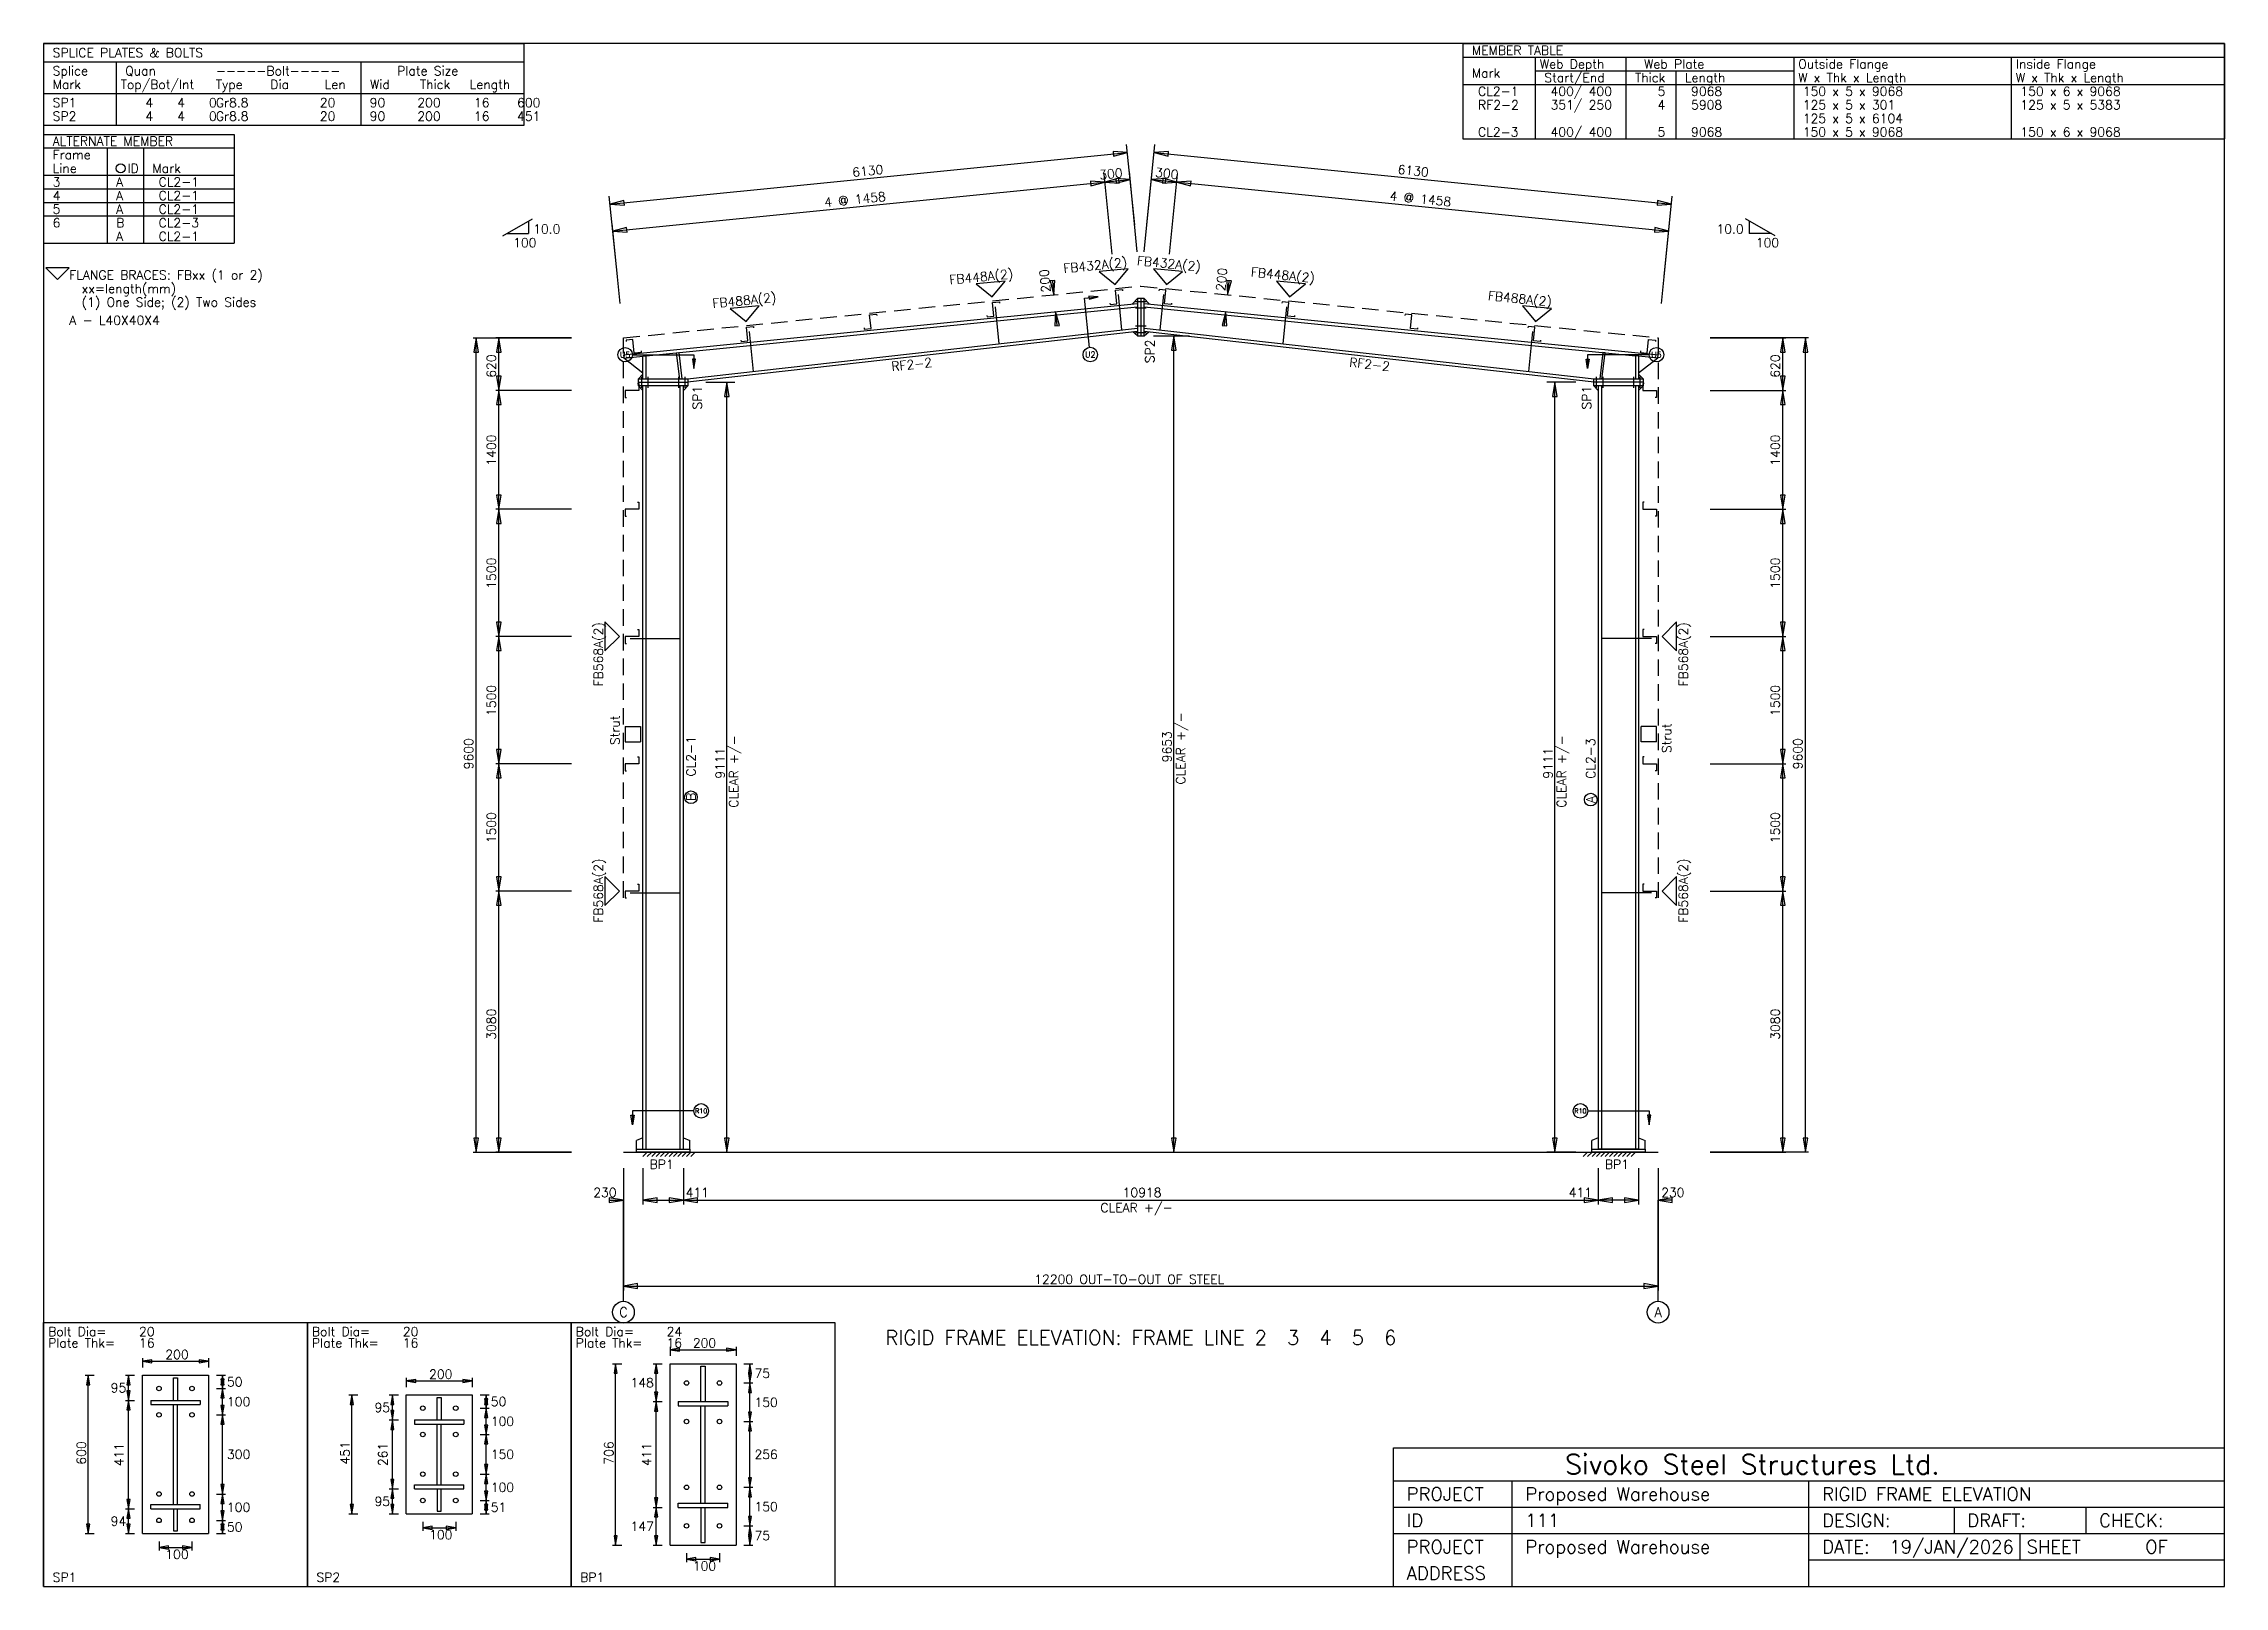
# Model space of a CAD drawing. Extents: x 0 to 25715, y 0 to 18184.
import ezdxf
from ezdxf.enums import TextEntityAlignment as Align

# ---------------------------------------------------------------- set-up
doc = ezdxf.new("R2010")
doc.units = 0
doc.linetypes.add('CONTIN', pattern=[0])
doc.linetypes.add('DASHED', pattern=[291.58, 194.39, -97.19])
doc.layers.get('0').update_dxf_attribs({"linetype": 'CONTIN'})
for name, color, linetype in [('1', 7, 'CONTIN'), ('10', 10, 'CONTIN'), ('11', 7, 'CONTIN'), ('12', 6, 'CONTIN'), ('13', 1, 'CONTIN'), ('14', 7, 'CONTIN'), ('15', 7, 'CONTIN'), ('2', 6, 'CONTIN'), ('22', 7, 'CONTIN'), ('26', 7, 'CONTIN'), ('3', 7, 'CONTIN'), ('5', 5, 'DASHED'), ('7', 7, 'CONTIN')]:
    doc.layers.add(name, color=color, linetype=linetype)
doc.styles.add('SIMPLEX', font='SIMPLEX')

# ---------------------------------------------------------------- blocks, each defined once
blk = doc.blocks.new('ARROWF')
for p, q in [((0, 0), (-167, 28)), ((-167, 28), (-167, -28)), ((-167, -28), (0, 0))]:
    blk.add_line(p, q)
blk = doc.blocks.new('EPBLK1')
for p, q in [((0, 0), (0, 1555.11536)), ((0, 1555.11536), (1555.11536, 1555.11536)), ((1555.11536, 1555.11536), (1555.11536, 0)), ((583.168274, 311.023071), (583.168274, 1244.09229)), ((583.168274, 1244.09229), (971.947083, 1244.09229)), ((765.408325, 1096.35632), (765.408325, 1228.29224)), ((765.408325, 1228.29224), (789.707031, 1228.29224)), ((789.707031, 1228.29224), (789.707031, 1096.35632)), ((971.947083, 1244.09229), (971.947083, 311.023071)), ((631.765625, 1096.35632), (923.349731, 1096.35632)), ((631.765625, 1096.35632), (631.765625, 1072.05762)), ((631.765625, 1072.05762), (923.349731, 1072.05762)), ((765.408325, 481.502594), (765.408325, 1072.05762)), ((789.707031, 481.502594), (789.707031, 1072.05762)), ((923.349731, 1096.35632), (923.349731, 1072.05762)), ((631.765625, 481.502594), (923.349731, 481.502594)), ((631.765625, 457.203918), (631.765625, 481.502594)), ((631.765625, 457.203918), (923.349731, 457.203918)), ((765.408325, 457.203918), (765.408325, 326.823059)), ((789.707031, 326.823059), (789.707031, 457.203918)), ((923.349731, 457.203918), (923.349731, 481.502594)), ((583.168274, 311.023071), (971.947083, 311.023071)), ((765.408325, 326.823059), (789.707031, 326.823059)), ((0, 0), (1555.11536, 0))]:
    blk.add_line(p, q)
for centre in [(680.363037, 1166.33655), (874.75238, 1166.33655), (680.363037, 1010.82489), (874.75238, 1010.82489), (680.363037, 544.290344), (874.75238, 544.290344), (680.363037, 388.778839), (874.75238, 388.778839)]:
    blk.add_circle(centre, 13.364273)
at = {"layer": '2'}
for p, q in [((583.168274, 1344.20276), (583.168274, 1290.74573)), ((583.168274, 1326.38379), (971.947083, 1326.38379)), ((971.947083, 1344.20276), (971.947083, 1290.74573)), ((244.606674, 1244.09229), (298.063782, 1244.09229)), ((262.42572, 311.023071), (262.42572, 1244.09229)), ((483.05777, 1244.09229), (536.514832, 1244.09229)), ((500.87677, 1096.35632), (500.87677, 1244.09229)), ((1018.60059, 1244.09229), (1072.05762, 1244.09229)), ((1018.60059, 1166.33655), (1072.05762, 1166.33655)), ((1018.60059, 1166.33655), (1072.05762, 1166.33655)), ((1054.23853, 1166.33655), (1054.23853, 1244.09229)), ((1054.23853, 1010.82489), (1054.23853, 1166.33655)), ((483.05777, 1096.35632), (536.514832, 1096.35632)), ((483.05777, 1096.35632), (536.514832, 1096.35632)), ((500.87677, 457.203857), (500.87677, 1096.35632)), ((1018.60059, 1010.82489), (1072.05762, 1010.82489)), ((1018.60059, 1010.82489), (1072.05762, 1010.82489)), ((1054.23853, 544.290344), (1054.23853, 1010.82489)), ((1018.60059, 544.290344), (1072.05762, 544.290344)), ((1018.60059, 544.290344), (1072.05762, 544.290344)), ((1054.23853, 388.778839), (1054.23853, 544.290344)), ((483.05777, 457.203857), (536.514832, 457.203857)), ((483.05777, 457.203857), (536.514832, 457.203857)), ((500.87677, 311.023071), (500.87677, 457.203857)), ((1018.60059, 388.778839), (1072.05762, 388.778839)), ((1018.60059, 388.778839), (1072.05762, 388.778839)), ((1054.23853, 311.023071), (1054.23853, 388.778839)), ((244.606674, 311.023071), (298.063782, 311.023071)), ((483.05777, 311.023071), (536.514832, 311.023071)), ((680.363037, 264.369629), (680.363037, 210.912506)), ((874.752319, 264.369629), (874.752319, 210.912506)), ((1018.60059, 311.023071), (1072.05762, 311.023071)), ((680.363037, 228.731552), (874.752319, 228.731552))]:
    blk.add_line(p, q, dxfattribs=at)
at = {"layer": '2', "xscale": 0.333, "yscale": 0.333, "zscale": 0.333}
for p, rotation in [((583.168274, 1326.38379), 180), ((262.42572, 1244.09229), 90), ((500.87677, 1244.09229), 89.9999847), ((1054.23853, 1244.09229), 89.9999847), ((1054.23853, 1166.33655), 89.9999847), ((1054.23853, 1166.33655), 270), ((500.87677, 1096.35632), 89.9999847), ((500.87677, 1096.35632), 270), ((1054.23853, 1010.82489), 270), ((1054.23853, 1010.82489), 89.9999847), ((1054.23853, 544.290344), 89.9999847), ((1054.23853, 544.290344), 270), ((500.87677, 457.203857), 89.9999847), ((500.87677, 457.203857), 270), ((1054.23853, 388.778839), 89.9999847), ((1054.23853, 388.778839), 270), ((262.42572, 311.023071), 270), ((500.87677, 311.023071), 270), ((1054.23853, 311.023071), 270), ((680.363037, 228.731552), 180)]:
    blk.add_blockref('ARROWF', p, dxfattribs=dict(at, rotation=rotation))
for p in [(971.947083, 1326.38379), (874.752319, 228.731552)]:
    blk.add_blockref('ARROWF', p, dxfattribs=at)
at = {"layer": '11', "style": 'SIMPLEX'}
for s, p in [('Bolt Dia=', (26.728546, 1474.92981)), ('Plate Thk=', (26.728546, 1408.10828)), ('20', (562.569458, 1474.92981)), ('16', (562.569458, 1408.10828)), ('200', (717.418396, 1339.74805)), ('50', (1080.96704, 1178.48584)), ('100', (1080.96704, 1061.85217)), ('300', (1080.96704, 750.829102)), ('100', (1080.96704, 439.80603)), ('50', (1080.96704, 323.172394)), ('100', (717.418396, 161.910187)), ('SP1', (53.457092, 26.728546))]:
    blk.add_text(s, height=53.4570923, dxfattribs=at).set_placement(p)
for s, p in [('95', (487.512543, 1170.22424)), ('94', (487.512543, 384.113464))]:
    blk.add_text(s, height=53.4570923, dxfattribs=at).set_placement(p, align=Align.MIDDLE_RIGHT)
blk.add_text('600', height=53.4570923, rotation=90, dxfattribs=at).set_placement((249.061447, 717.418396))
blk.add_text('411', height=53.4570923, rotation=90, dxfattribs=at).set_placement((487.512543, 776.78009), align=Align.BOTTOM_CENTER)
blk = doc.blocks.new('EPBLK2')
for p, q in [((0, 0), (0, 1555.11536)), ((0, 1555.11536), (1555.11536, 1555.11536)), ((1555.11536, 1555.11536), (1555.11536, 0)), ((583.168274, 426.933624), (583.168274, 1128.18164)), ((583.168274, 1128.18164), (971.947083, 1128.18164)), ((765.408325, 980.492371), (765.408325, 1112.38171)), ((765.408325, 1112.38171), (789.707031, 1112.38171)), ((789.707031, 1112.38171), (789.707031, 980.492371)), ((971.947083, 1128.18164), (971.947083, 426.933624)), ((631.765625, 980.492371), (923.349731, 980.492371)), ((631.765625, 980.492371), (631.765625, 956.193665)), ((631.765625, 956.193665), (923.349731, 956.193665)), ((765.408325, 598.92157), (765.408325, 956.193665)), ((789.707031, 598.92157), (789.707031, 956.193665)), ((923.349731, 980.492371), (923.349731, 956.193665)), ((631.765625, 598.92157), (923.349731, 598.92157)), ((631.765625, 574.622925), (631.765625, 598.92157)), ((631.765625, 574.622925), (923.349731, 574.622925)), ((765.408325, 574.622803), (765.408325, 442.733582)), ((789.707031, 442.733582), (789.707031, 574.622803)), ((923.349731, 574.622925), (923.349731, 598.92157)), ((583.168274, 426.933624), (971.947083, 426.933624)), ((765.408325, 442.733582), (789.707031, 442.733582)), ((0, 0), (1555.11536, 0))]:
    blk.add_line(p, q)
for centre in [(680.363037, 1050.42603), (874.75238, 1050.42603), (680.363037, 894.914429), (874.75238, 894.914429), (680.363037, 661.647156), (874.75238, 661.647156), (680.363037, 506.13562), (874.75238, 506.13562)]:
    blk.add_circle(centre, 13.364273)
at = {"layer": '2'}
for p, q in [((583.168274, 1228.29224), (583.168274, 1174.83521)), ((583.168274, 1210.47314), (971.947083, 1210.47314)), ((971.947083, 1228.29224), (971.947083, 1174.83521)), ((244.606674, 1128.18164), (298.063782, 1128.18164)), ((262.42572, 426.933624), (262.42572, 1128.18164)), ((483.05777, 1128.18164), (536.514832, 1128.18164)), ((500.87677, 980.492493), (500.87677, 1128.18164)), ((1018.60059, 1128.18164), (1072.05762, 1128.18164)), ((1018.60059, 1050.42603), (1072.05762, 1050.42603)), ((1018.60059, 1050.42603), (1072.05762, 1050.42603)), ((1054.23853, 1050.42603), (1054.23853, 1128.18164)), ((1054.23853, 894.914429), (1054.23853, 1050.42603)), ((483.05777, 980.492493), (536.514832, 980.492493)), ((483.05777, 980.492493), (536.514832, 980.492493)), ((500.87677, 574.622864), (500.87677, 980.492493)), ((1018.60059, 894.914429), (1072.05762, 894.914429)), ((1018.60059, 894.914429), (1072.05762, 894.914429)), ((1054.23853, 661.647156), (1054.23853, 894.914429)), ((1018.60059, 661.647156), (1072.05762, 661.647156)), ((1018.60059, 661.647156), (1072.05762, 661.647156)), ((1054.23853, 506.13562), (1054.23853, 661.647156)), ((483.05777, 574.622864), (536.514832, 574.622864)), ((483.05777, 574.622864), (536.514832, 574.622864)), ((500.87677, 426.933624), (500.87677, 574.622864)), ((244.606674, 426.933624), (298.063782, 426.933624)), ((483.05777, 426.933624), (536.514832, 426.933624)), ((1018.60059, 506.13562), (1072.05762, 506.13562)), ((1018.60059, 506.13562), (1072.05762, 506.13562)), ((1018.60059, 426.933624), (1072.05762, 426.933624)), ((1054.23853, 426.933624), (1054.23853, 506.13562)), ((680.363037, 380.280182), (680.363037, 326.823059)), ((680.363037, 344.64212), (874.752319, 344.64212)), ((874.752319, 380.280182), (874.752319, 326.823059))]:
    blk.add_line(p, q, dxfattribs=at)
at = {"layer": '2', "xscale": 0.333, "yscale": 0.333, "zscale": 0.333}
for p, rotation in [((583.168274, 1210.47314), 180), ((262.42572, 1128.18164), 90), ((500.87677, 1128.18164), 89.9999847), ((500.87677, 980.492493), 270), ((1054.23853, 1128.18164), 89.9999847), ((1054.23853, 1050.42603), 89.9999847), ((1054.23853, 1050.42603), 270), ((500.87677, 980.492493), 89.9999847), ((1054.23853, 894.914429), 270), ((1054.23853, 894.914429), 89.9999847), ((1054.23853, 661.647156), 89.9999847), ((1054.23853, 661.647156), 270), ((500.87677, 574.622864), 89.9999847), ((500.87677, 574.622864), 270), ((1054.23853, 506.13562), 270), ((262.42572, 426.933624), 270), ((500.87677, 426.933624), 270), ((1054.23853, 506.13562), 89.9999847), ((1054.23853, 426.933624), 270), ((680.363037, 344.64212), 180)]:
    blk.add_blockref('ARROWF', p, dxfattribs=dict(at, rotation=rotation))
for p in [(971.947083, 1210.47314), (874.752319, 344.64212)]:
    blk.add_blockref('ARROWF', p, dxfattribs=at)
at = {"layer": '11', "style": 'SIMPLEX'}
for s, p in [('Bolt Dia=', (26.728546, 1474.92981)), ('Plate Thk=', (26.728546, 1408.10828)), ('20', (562.569458, 1474.92981)), ('16', (562.569458, 1408.10828)), ('200', (717.418396, 1223.83752)), ('50', (1080.96704, 1062.57532)), ('100', (1080.96704, 945.941772)), ('150', (1080.96704, 751.552246)), ('100', (1080.96704, 557.162842)), ('51', (1080.96704, 439.80603)), ('100', (717.418396, 277.82074)), ('SP2', (53.457092, 26.728546))]:
    blk.add_text(s, height=53.4570923, dxfattribs=at).set_placement(p)
for p in [(487.512543, 1054.33704), (487.512543, 500.778229)]:
    blk.add_text('95', height=53.4570923, dxfattribs=at).set_placement(p, align=Align.MIDDLE_RIGHT)
blk.add_text('451', height=53.4570923, rotation=90, dxfattribs=at).set_placement((249.061447, 717.418396))
blk.add_text('261', height=53.4570923, rotation=90, dxfattribs=at).set_placement((487.512543, 777.557678), align=Align.BOTTOM_CENTER)
blk = doc.blocks.new('EPBLK3')
for p, q in [((0, 0), (0, 1555.11536)), ((0, 1555.11536), (1555.11536, 1555.11536)), ((1555.11536, 1555.11536), (1555.11536, 0)), ((583.168274, 242.662796), (583.168274, 1312.45251)), ((583.168274, 1312.45251), (971.947083, 1312.45251)), ((765.408325, 1088.78992), (765.408325, 1297.04626)), ((765.408325, 1297.04626), (789.707031, 1297.04626)), ((789.707031, 1297.04626), (789.707031, 1088.78992)), ((971.947083, 1312.45251), (971.947083, 242.662796)), ((631.765625, 1088.78992), (923.349731, 1088.78992)), ((631.765625, 1088.78992), (631.765625, 1064.49121)), ((631.765625, 1064.49121), (923.349731, 1064.49121)), ((765.408325, 489.865967), (765.408325, 1064.49121)), ((789.707031, 489.865967), (789.707031, 1064.49121)), ((923.349731, 1088.78992), (923.349731, 1064.49121)), ((631.765625, 489.865967), (923.349731, 489.865967)), ((631.765625, 465.567261), (631.765625, 489.865967)), ((631.765625, 465.567261), (923.349731, 465.567261)), ((765.408325, 465.567261), (765.408325, 258.06897)), ((789.707031, 258.06897), (789.707031, 465.567261)), ((923.349731, 465.567261), (923.349731, 489.865967)), ((765.408325, 258.06897), (789.707031, 258.06897)), ((583.168274, 242.662796), (971.947083, 242.662796)), ((0, 0), (1555.11536, 0))]:
    blk.add_line(p, q)
for centre in [(680.363037, 1198.72571), (874.75238, 1198.72571), (680.363037, 971.272278), (874.75238, 971.272278), (680.363037, 583.843018), (874.75238, 583.843018), (680.363037, 356.389526), (874.75238, 356.389526)]:
    blk.add_circle(centre, 13.364273)
at = {"layer": '2'}
for p, q in [((244.606674, 1312.45251), (298.063782, 1312.45251)), ((262.42572, 242.662796), (262.42572, 1312.45251)), ((483.05777, 1312.45251), (536.514832, 1312.45251)), ((500.87677, 1088.78992), (500.87677, 1312.45251)), ((583.168274, 1412.56299), (583.168274, 1359.10596)), ((583.168274, 1394.74402), (971.947083, 1394.74402)), ((971.947083, 1412.56299), (971.947083, 1359.10596)), ((1018.60059, 1312.45251), (1072.05762, 1312.45251)), ((1054.23853, 1198.72571), (1054.23853, 1312.45251)), ((1018.60059, 1198.72571), (1072.05762, 1198.72571)), ((1018.60059, 1198.72571), (1072.05762, 1198.72571)), ((1054.23853, 971.272278), (1054.23853, 1198.72571)), ((483.05777, 1088.78992), (536.514832, 1088.78992)), ((483.05777, 1088.78992), (536.514832, 1088.78992)), ((500.87677, 465.5672), (500.87677, 1088.78992)), ((1018.60059, 971.272278), (1072.05762, 971.272278)), ((1018.60059, 971.272278), (1072.05762, 971.272278)), ((1054.23853, 583.843018), (1054.23853, 971.272278)), ((1018.60059, 583.843018), (1072.05762, 583.843018)), ((1018.60059, 583.843018), (1072.05762, 583.843018)), ((1054.23853, 356.389526), (1054.23853, 583.843018)), ((483.05777, 465.5672), (536.514832, 465.5672)), ((483.05777, 465.5672), (536.514832, 465.5672)), ((500.87677, 242.662796), (500.87677, 465.5672)), ((1018.60059, 356.389526), (1072.05762, 356.389526)), ((1018.60059, 356.389526), (1072.05762, 356.389526)), ((1054.23853, 242.662796), (1054.23853, 356.389526)), ((244.606674, 242.662796), (298.063782, 242.662796)), ((483.05777, 242.662796), (536.514832, 242.662796)), ((680.363037, 196.009338), (680.363037, 142.552246)), ((680.363037, 160.371277), (874.752319, 160.371277)), ((874.752319, 196.009338), (874.752319, 142.552246)), ((1018.60059, 242.662796), (1072.05762, 242.662796))]:
    blk.add_line(p, q, dxfattribs=at)
at = {"layer": '2', "xscale": 0.333, "yscale": 0.333, "zscale": 0.333}
for p, rotation in [((262.42572, 1312.45251), 90), ((500.87677, 1312.45251), 89.9999847), ((583.168274, 1394.74402), 180), ((1054.23853, 1312.45251), 89.9999847), ((1054.23853, 1198.72571), 89.9999847), ((1054.23853, 1198.72571), 270), ((500.87677, 1088.78992), 89.9999847), ((500.87677, 1088.78992), 270), ((1054.23853, 971.272278), 89.9999847), ((1054.23853, 971.272278), 270), ((500.87677, 465.5672), 270), ((1054.23853, 583.843018), 89.9999847), ((1054.23853, 583.843018), 270), ((500.87677, 465.5672), 89.9999847), ((1054.23853, 356.389526), 270), ((262.42572, 242.662796), 270), ((500.87677, 242.662796), 270), ((1054.23853, 356.389526), 89.9999847), ((1054.23853, 242.662796), 270), ((680.363037, 160.371277), 180)]:
    blk.add_blockref('ARROWF', p, dxfattribs=dict(at, rotation=rotation))
for p in [(971.947083, 1394.74402), (874.752319, 160.371277)]:
    blk.add_blockref('ARROWF', p, dxfattribs=at)
at = {"layer": '11', "style": 'SIMPLEX'}
for s, p in [('Bolt Dia=', (26.728546, 1474.92981)), ('Plate Thk=', (26.728546, 1408.10828)), ('24', (562.569458, 1474.92981)), ('16', (562.569458, 1408.10828)), ('200', (717.418396, 1408.10828)), ('75', (1080.96704, 1228.8606)), ('150', (1080.96704, 1058.27051)), ('256', (1080.96704, 750.829102)), ('150', (1080.96704, 443.387665)), ('75', (1080.96704, 272.797607)), ('100', (717.418396, 93.549911)), ('BP1', (53.457092, 26.728546))]:
    blk.add_text(s, height=53.4570923, dxfattribs=at).set_placement(p)
for s, p in [('148', (487.512543, 1200.62122)), ('147', (487.512543, 354.115021))]:
    blk.add_text(s, height=53.4570923, dxfattribs=at).set_placement(p, align=Align.MIDDLE_RIGHT)
blk.add_text('706', height=53.4570923, rotation=90, dxfattribs=at).set_placement((249.061447, 717.418396))
blk.add_text('411', height=53.4570923, rotation=90, dxfattribs=at).set_placement((487.512543, 777.178589), align=Align.BOTTOM_CENTER)
blk = doc.blocks.new('ZCOL')
for p, q in [((10.2, 0), (0, 0)), ((0, 0), (0, -25.4)), ((10.2, -2.5), (10.2, 0)), ((-10.2, -25.4), (-10.2, -22.9)), ((0, -25.4), (-10.2, -25.4))]:
    blk.add_line(p, q)
blk = doc.blocks.new('MARKER')
for p, q in [((171.062698, 171.062698), (-171.0627, 171.062698)), ((-171.0627, 171.062698), (0, 0)), ((0, 0), (171.062698, 171.062698))]:
    blk.add_line(p, q)
blk = doc.blocks.new('CUTFRM')
for p, q in [((0, 0), (0, -25.4)), ((0, -25.4), (-162.50955, -25.4))]:
    blk.add_line(p, q)
blk = doc.blocks.new('ARROWPF')
for p, q in [((0, 0), (-111, 19)), ((-111, 19), (-111, -19)), ((-111, -19), (0, 0))]:
    blk.add_line(p, q)
blk = doc.blocks.new('FRAME2')
at = {"layer": '1'}
for p, q in [((5832, 10111), (5874, 9694)), ((6062, 10064), (6062, 9622)), ((6138, 10064), (6062, 10064)), ((6100, 10064), (6100, 9622)), ((6138, 9622), (6138, 10064)), ((6368, 10111), (6326, 9694)), ((0, 9399), (6062, 10005)), ((268, 9388), (6062, 9967)), ((4381, 9966), (4425, 9531)), ((6164, 10026), (6036, 10026)), ((6164, 9950), (6036, 9950)), ((6138, 10005), (12200, 9399)), ((6138, 9967), (11932, 9388)), ((7819, 9966), (7775, 9531)), ((719, 9114), (6062, 9715)), ((719, 9076), (6062, 9677)), ((1481, 9676), (1528, 9205)), ((6164, 9736), (6036, 9736)), ((6164, 9660), (6036, 9660)), ((6062, 9622), (6138, 9622)), ((6138, 9715), (11481, 9114)), ((6138, 9677), (11481, 9076)), ((10719, 9676), (10672, 9205)), ((0, 9399), (4, 9361)), ((4, 9361), (268, 9388)), ((230, 9184), (4, 9361)), ((230, 9114), (230, 9384)), ((268, 9114), (268, 9388)), ((626, 9423), (652, 9426)), ((664, 9114), (626, 9423)), ((652, 9426), (689, 9117)), ((11548, 9426), (11511, 9117)), ((11536, 9114), (11574, 9423)), ((11574, 9423), (11548, 9426)), ((12196, 9361), (11932, 9388)), ((11932, 9388), (11932, 9114)), ((11970, 9384), (11970, 9114)), ((12196, 9361), (11970, 9184)), ((12196, 9361), (12200, 9399)), ((763, 9114), (173, 9114)), ((173, 9114), (173, 9038)), ((173, 9076), (763, 9076)), ((173, 9038), (763, 9038)), ((211, 9139), (211, 9012)), ((230, 38), (230, 9038)), ((268, 38), (268, 9038)), ((287, 9139), (287, 9012)), ((649, 9139), (649, 9012)), ((668, 38), (668, 9038)), ((706, 38), (706, 9038)), ((725, 9139), (725, 9012)), ((763, 9038), (763, 9114)), ((12027, 9114), (11437, 9114)), ((11437, 9114), (11437, 9038)), ((12027, 9076), (11437, 9076)), ((11437, 9038), (12027, 9038)), ((11475, 9012), (11475, 9139)), ((11481, 9114), (11481, 9114)), ((11494, 9038), (11494, 38)), ((11532, 9038), (11532, 38)), ((11551, 9012), (11551, 9139)), ((11913, 9012), (11913, 9139)), ((11932, 9038), (11932, 38)), ((11970, 9038), (11970, 38)), ((11989, 9012), (11989, 9139)), ((12027, 9038), (12027, 9114)), ((80, 6057), (668, 6057)), ((12120, 6057), (11532, 6057)), ((80, 3057), (668, 3057)), ((12120, 3057), (11532, 3057)), ((230, 172), (154, 140)), ((154, 38), (154, 140)), ((154, 0), (154, 38)), ((154, 38), (782, 38)), ((782, 0), (154, 0)), ((230, 38), (706, 38)), ((706, 172), (782, 140)), ((782, 38), (782, 140)), ((782, 38), (782, 0)), ((11494, 172), (11418, 140)), ((11418, 38), (11418, 140)), ((11418, 0), (11418, 38)), ((11418, 38), (12046, 38)), ((12046, 0), (11418, 0)), ((11970, 38), (11494, 38)), ((11970, 172), (12046, 140)), ((12046, 38), (12046, 140)), ((12046, 38), (12046, 0))]:
    blk.add_line(p, q, dxfattribs=at)
at = {"layer": '10'}
for p, q in [((19, 5020), (19, 4840)), ((19, 5020), (200, 5020)), ((200, 5020), (200, 4840)), ((12181, 5020), (12000, 5020)), ((12000, 4840), (12000, 5020)), ((12181, 4840), (12181, 5020)), ((19, 4840), (200, 4840)), ((12181, 4840), (12000, 4840))]:
    blk.add_line(p, q, dxfattribs=at)
at = {"layer": '12'}
for p, q in [((5761, 10585), (5667, 11529)), ((6059, 10615), (5965, 11559)), ((6141, 10615), (6235, 11559)), ((6439, 10585), (6533, 11529)), ((-41, 10005), (-135, 10949)), ((12241, 10005), (12335, 10949)), ((-1773, 9600), (-614, 9600)), ((-614, 9600), (-1505, 9600)), ((6249, 9622), (6676, 9622)), ((12814, 9600), (13705, 9600)), ((13973, 9600), (12814, 9600)), ((971, 9076), (1313, 9076)), ((11229, 9076), (10887, 9076)), ((-614, 8980), (-1505, 8980)), ((12814, 8980), (13705, 8980)), ((-614, 7580), (-1505, 7580)), ((12814, 7580), (13705, 7580)), ((-614, 6080), (-1505, 6080)), ((12814, 6080), (13705, 6080)), ((-614, 4580), (-1505, 4580)), ((12814, 4580), (13705, 4580)), ((-614, 3080), (-1505, 3080)), ((12814, 3080), (13705, 3080)), ((-1773, 0), (-614, 0)), ((-614, 0), (-1505, 0)), ((971, 0), (1313, 0)), ((6249, 0), (6676, 0)), ((11229, 0), (10887, 0)), ((12814, 0), (13705, 0)), ((13973, 0), (12814, 0)), ((0, -187), (0, -614)), ((230, -187), (230, -614)), ((230, -187), (230, -614)), ((706, -187), (706, -614)), ((706, -187), (706, -614)), ((11494, -187), (11494, -614)), ((11494, -187), (11494, -614)), ((11970, -187), (11970, -614)), ((11970, -187), (11970, -614)), ((12200, -187), (12200, -614)), ((0, -294), (0, -1628)), ((12200, -294), (12200, -1628)), ((0, -1756), (0, -563)), ((12200, -1756), (12200, -563))]:
    blk.add_line(p, q, dxfattribs=at)
at = {"layer": '13'}
for centre in [(0, -1884), (12200, -1884)]:
    blk.add_circle(centre, 128, dxfattribs=at)
at = {"layer": '2'}
for p, q in [((6028, 10934), (5933, 11878)), ((6172, 10934), (6267, 11878)), ((-158, 11175), (5942, 11785)), ((6258, 11785), (12358, 11175)), ((-126, 10856), (5974, 11466)), ((6226, 11466), (12326, 10856)), ((-72, 10324), (-167, 11268)), ((12272, 10324), (12367, 11268)), ((5060, 10267), (5076, 10108)), ((7140, 10267), (7124, 10108)), ((5112, 9749), (5096, 9909)), ((7088, 9749), (7104, 9909)), ((-1737, 0), (-1737, 9600)), ((-1470, 0), (-1470, 9600)), ((6490, 0), (6490, 9622)), ((13670, 0), (13670, 9600)), ((13937, 0), (13937, 9600)), ((1219, 0), (1219, 9076)), ((10981, 0), (10981, 9076)), ((0, 0), (12200, 0)), ((230, 0), (882, 0)), ((230, -51), (281, 0)), ((281, -51), (333, 0)), ((333, -51), (384, 0)), ((384, -51), (435, 0)), ((435, -51), (487, 0)), ((487, -51), (538, 0)), ((538, -51), (589, 0)), ((589, -51), (641, 0)), ((641, -51), (692, 0)), ((692, -51), (743, 0)), ((743, -51), (795, 0)), ((795, -51), (846, 0)), ((11318, 0), (11970, 0)), ((11318, -51), (11369, 0)), ((11369, -51), (11421, 0)), ((11421, -51), (11472, 0)), ((11472, -51), (11523, 0)), ((11523, -51), (11575, 0)), ((11575, -51), (11626, 0)), ((11626, -51), (11677, 0)), ((11677, -51), (11729, 0)), ((11729, -51), (11780, 0)), ((11780, -51), (11831, 0)), ((11831, -51), (11883, 0)), ((11883, -51), (11934, 0)), ((-160, -563), (0, -563)), ((230, -563), (706, -563)), ((230, -563), (390, -563)), ((706, -563), (11494, -563)), ((11970, -563), (11494, -563)), ((11970, -563), (11810, -563)), ((12360, -563), (12200, -563)), ((0, -1576), (12200, -1576))]:
    blk.add_line(p, q, dxfattribs=at)
at = {"layer": '3'}
for p, q in [((-1422, 10803), (-1074, 11004)), ((-1378, 10829), (-1118, 10829)), ((-1118, 10978), (-1118, 10829)), ((13579, 10803), (13231, 11004)), ((13275, 10978), (13275, 10829)), ((13535, 10829), (13275, 10829)), ((6062, 10064), (6003, 9999)), ((6138, 10064), (6197, 9999)), ((6062, 9622), (6007, 9671)), ((6138, 9622), (6193, 9671)), ((173, 9114), (230, 9171)), ((173, 9038), (230, 8981)), ((763, 9038), (706, 8981)), ((11437, 9038), (11494, 8981)), ((12027, 9114), (11970, 9171)), ((12027, 9038), (11970, 8981))]:
    blk.add_line(p, q, dxfattribs=at)
for centre in [(795, 4185), (11405, 4158)]:
    blk.add_circle(centre, 74.8, dxfattribs=at)
at = {"layer": '5'}
for p, q in [((0, 9600), (6100, 10210)), ((6100, 10210), (12200, 9600)), ((0, 3000), (0, 9600)), ((12200, 9600), (12200, 3000))]:
    blk.add_line(p, q, dxfattribs=at)
at = {"layer": '7'}
for centre in [(20, 9401), (5504, 9403), (12180, 9401), (916, 488), (11284, 488)]:
    blk.add_circle(centre, 85.5, dxfattribs=at)
at = {"layer": '10'}
for p, xscale, yscale, zscale, rotation in [((5819, 10000), -8, -6.3740158, -6.3740158, 5.71059272), ((6381, 10000), 8, -6.3740158, -6.3740158, -5.7105928), ((2919, 9710), -8, -6.3740158, -6.3740158, 5.71059272), ((4369, 9855), -8, -6.3740158, -6.3740158, 5.71059272), ((7831, 9855), 8, -6.3740158, -6.3740158, -5.7105928), ((9281, 9710), 8, -6.3740158, -6.3740158, -5.7105928), ((128, 9421), 8, -6.3740077, -6.3740077, 5.71059272), ((1468, 9565), -8, -6.3740158, -6.3740158, 5.71059272), ((10732, 9565), 8, -6.3740158, -6.3740158, -5.7105928), ((12072, 9421), -8, -6.3740091, -6.3740091, -5.7105928), ((181, 8980), 8, -6.3740158, -6.3740158, 89.9999847), ((12019, 8980), -8, -6.3740158, -6.3740158, -89.999985), ((181, 7580), 8, -6.3740158, -6.3740158, 89.9999847), ((12019, 7580), -8, -6.3740158, -6.3740158, -89.999985), ((181, 6080), 8, -6.3740158, -6.3740158, 89.9999847), ((12019, 6080), -8, -6.3740158, -6.3740158, -89.999985), ((181, 4580), 8, -6.3740158, -6.3740158, 89.9999847), ((12019, 4580), -8, -6.3740158, -6.3740158, -89.999985), ((181, 3080), 8, -6.3740158, -6.3740158, 89.9999847), ((12019, 3080), -8, -6.3740158, -6.3740158, -89.999985)]:
    blk.add_blockref('ZCOL', p, dxfattribs=dict(at, xscale=xscale, yscale=yscale, zscale=zscale, rotation=rotation))
at = {"layer": '2'}
for p, rotation in [((5942, 11785), 5.71059272), ((6258, 11785), 174.289413), ((5676, 11436), 5.71059272), ((5676, 11436), 185.710587), ((5974, 11466), 5.71059272), ((6226, 11466), 174.289413), ((6524, 11436), -5.7105928), ((6524, 11436), 174.289413), ((-158, 11175), 185.710587), ((12358, 11175), -5.7105928), ((-126, 10856), 185.710587), ((12326, 10856), -5.7105928), ((5076, 10108), 275.710602), ((7124, 10108), 264.289398), ((5096, 9909), 95.7105942), ((7104, 9909), 84.2894058), ((-1737, 9600), 90), ((-1470, 9600), 90), ((6490, 9622), 90), ((13670, 9600), 90), ((13937, 9600), 90), ((-1470, 8980), 270), ((1219, 9076), 90), ((10981, 9076), 90), ((13670, 8980), 270), ((-1470, 8980), 90), ((13670, 8980), 90), ((-1470, 7580), 270), ((13670, 7580), 270), ((-1470, 7580), 90), ((13670, 7580), 90), ((-1470, 6080), 270), ((13670, 6080), 270), ((-1470, 6080), 90), ((13670, 6080), 90), ((-1470, 4580), 270), ((13670, 4580), 270), ((-1470, 4580), 90), ((13670, 4580), 90), ((-1470, 3080), 270), ((13670, 3080), 270), ((-1470, 3080), 90), ((13670, 3080), 90), ((-1737, 0), 270), ((-1470, 0), 270), ((-1470, 0), 270), ((1219, 0), -90), ((6490, 0), -90), ((10981, 0), -90), ((13670, 0), 270), ((13670, 0), 270), ((13937, 0), 270), ((230, -563), 180), ((230, -563), 180), ((706, -563), 180), ((11494, -563), 180), ((12200, -563), 180), ((0, -1576), 180)]:
    blk.add_blockref('ARROWF', p, dxfattribs=dict(at, rotation=rotation))
for p in [(0, -563), (706, -563), (11494, -563), (11970, -563), (11970, -563), (12200, -1576)]:
    blk.add_blockref('ARROWF', p, dxfattribs=at)
at = {"layer": '3'}
for p, rotation in [((5797, 10227), 5.71059272), ((6403, 10227), -5.7105928), ((4346, 10082), 5.71059272), ((7854, 10082), -5.7105928), ((1446, 9791), 5.71059272), ((10754, 9791), -5.7105928), ((-47, 6080), 89.9999847), ((12247, 6080), -89.999985), ((-47, 3080), 89.9999847), ((12247, 3080), -89.999985)]:
    blk.add_blockref('MARKER', p, dxfattribs=dict(at, rotation=rotation))
at = {"layer": '7'}
for p, yscale, zscale, rotation in [((5495, 9488), 22.9436798, 22.9436798, 185.710587), ((106, 9401), 28.5440617, 28.5440617, 90), ((11369, 488), 28.5440445, 28.5440445, 90)]:
    blk.add_blockref('CUTFRM', p, dxfattribs=dict(at, yscale=yscale, zscale=zscale, rotation=rotation))
for p, rotation in [((5599, 10084), 365.710571), ((831, 9238), 270), ((12094, 325), 270)]:
    blk.add_blockref('ARROWPF', p, dxfattribs=dict(at, rotation=rotation))
at = {"layer": '7', "xscale": -1}
for p, rotation in [((11369, 9238), 450), ((106, 325), 90)]:
    blk.add_blockref('ARROWPF', p, dxfattribs=dict(at, rotation=rotation))
for p, yscale, zscale, rotation in [((12094, 9401), 28.5440445, 28.5440445, 270), ((831, 488), 28.5440617, 28.5440617, -90)]:
    blk.add_blockref('CUTFRM', p, dxfattribs=dict(at, yscale=yscale, zscale=zscale, rotation=rotation))
at = {"layer": '11', "style": 'SIMPLEX'}
for s, rotation, p in [('6130', 5.7106, (2703, 11497)), ('300', 5.7106, (5616, 11466)), ('300', -5.7106, (6265, 11498)), ('6130', -5.7106, (9125, 11534)), ('4 @ 1458', 5.7106, (2373, 11142)), ('4 @ 1458', -5.7106, (9030, 11222)), ('200', 95.7106, (5037, 10140)), ('200', 84.2894, (7092, 10147)), ('620', 90.0002, (-1505, 9130)), ('620', 90.0002, (13634, 9130)), ('1400', 90.0002, (-1505, 8093)), ('1400', 90.0002, (13634, 8093)), ('1500', 90.0002, (-1505, 6643)), ('1500', 90.0002, (13634, 6643)), ('1500', 90.0002, (-1505, 5143)), ('1500', 90.0002, (13634, 5143)), ('CLEAR +/-', 90, (6623, 4335)), ('CLEAR +/-', 90, (1353, 4062)), ('9653', 90, (6463, 4597)), ('CLEAR +/-', 90, (11114, 4062)), ('9600', 90.0002, (-1773, 4515)), ('9111', 90, (1193, 4404)), ('9111', 90, (10954, 4404)), ('9600', 90.0002, (13901, 4515)), ('1500', 90.0002, (-1505, 3643)), ('1500', 90.0002, (13634, 3643)), ('3080', 90.0002, (-1505, 1326)), ('3080', 90.0002, (13634, 1326))]:
    blk.add_text(s, height=106.9, rotation=rotation, dxfattribs=at).set_placement(p)
for s, height, p in [('230', 106.9, (-356, -527)), ('411', 106.9, (733, -527)), ('10918', 106.9, (5886, -527)), ('411', 106.9, (11146, -527)), ('230', 106.9, (12236, -527)), ('CLEAR +/-', 106.9, (5624, -706)), ('12200 OUT-TO-OUT OF STEEL', 106.91, (4844, -1550))]:
    blk.add_text(s, height=height, dxfattribs=at).set_placement(p)
at = {"layer": '13', "style": 'SIMPLEX'}
for s, p in [('C', (0, -1884)), ('A', (12200, -1884))]:
    blk.add_text(s, height=115, dxfattribs=at).set_placement(p, align=Align.MIDDLE_CENTER)
at = {"layer": '15', "style": 'SIMPLEX'}
blk.add_text('RIGID FRAME ELEVATION: FRAME LINE 2  3  4  5  6', height=171.06, dxfattribs=at).set_placement((6100, -2269), align=Align.CENTER)
at = {"layer": '3', "style": 'SIMPLEX'}
for s, p in [('10.0', (-1065, 10829)), ('  10.0', (12741, 10829)), ('100', (-1301, 10668)), ('100', (13352, 10668)), ('BP1', (308, -194)), ('BP1', (11572, -194))]:
    blk.add_text(s, height=106.9, dxfattribs=at).set_placement(p)
for s, height, rotation, p in [('FB432A(2)', 106.9, 5.7106, (5192, 10364)), ('FB432A(2)', 106.9, -5.7106, (6050, 10460)), ('FB448A(2)', 106.9, 5.7106, (3848, 10229)), ('FB448A(2)', 106.9, -5.7106, (7394, 10325)), ('FB488A(2)', 106.9, 5.7106, (1054, 9950)), ('FB488A(2)', 106.9, -5.7106, (10189, 10046)), ('SP2', 106.9, 90, (6260, 9301)), (' RF2-2', 106.9, 6.421, (3093, 9199)), (' RF2-2', 106.9, -6.421, (8480, 9270)), ('SP1', 106.9, 90, (924, 8755)), ('SP1', 106.9, 90, (11410, 8755)), ('FB568A(2)', 106.9, 90, (-243, 5492)), ('FB568A(2)', 106.9, 90, (12550, 5492)), ('Strut', 106.9, 90, (-47, 4800)), ('Strut', 106.9, 90, (12354, 4706)), (' CL2-1', 106.9, 90, (849, 4356)), (' CL2-3', 106.9, 89.9999, (11458, 4329)), ('B', 107, 90, (849, 4142)), ('A', 107, 89.9999, (11458, 4116)), ('FB568A(2)', 106.9, 90, (-243, 2706)), ('FB568A(2)', 106.9, 90, (12550, 2706))]:
    blk.add_text(s, height=height, rotation=rotation, dxfattribs=at).set_placement(p)
at = {"layer": '7', "style": 'SIMPLEX'}
for s, height, p in [('U5', 68.4, (20, 9367)), ('U2', 68.4, (5504, 9369)), ('U5', 68.4, (12180, 9367)), ('R10', 54.7, (916, 460)), ('R10', 54.7, (11284, 460))]:
    blk.add_text(s, height=height, dxfattribs=at).set_placement(p, align=Align.CENTER)
blk = doc.blocks.new('RF2TBL')
for p, q in [((-8980.791, 0), (-8980.791, -1122.5989)), ((-8980.791, 0), (0, 0)), ((0, 0), (0, -1122.5989)), ((-8980.791, -160.37128), (0, -160.37128)), ((-8980.791, -160.37128), (-8980.791, -1122.5989)), ((-8980.791, -160.37128), (-8980.791, -1122.5989)), ((-8980.791, -160.37128), (-8980.791, -1122.5989)), ((-8125.4775, -160.37128), (-8125.4775, -1122.5989)), ((-7056.3359, -160.37128), (-7056.3359, -1122.5989)), ((-5078.4233, -160.37128), (-5078.4233, -1122.5989)), ((-2512.4829, -160.37128), (-2512.4829, -1122.5989)), ((-8980.791, -481.11383), (0, -481.11383)), ((-8125.4775, -320.74255), (-5078.4233, -320.74255)), ((-6468.3076, -320.74255), (-6468.3076, -1122.5989)), ((-8980.791, -1122.5989), (0, -1122.5989)), ((-8980.791, -1122.5989), (0, -1122.5989))]:
    blk.add_line(p, q)
at = {"layer": '14', "style": 'SIMPLEX'}
for s, p in [('MEMBER TABLE', (-8873.877, -133.64273)), ('Web Depth', (-8072.021, -294.01404)), ('Web Plate', (-6842.5078, -294.01404)), ('Outside Flange', (-5024.9663, -294.01404)), ('Inside Flange', (-2459.0259, -294.01404)), ('Mark', (-8873.877, -400.92825)), ('Start/End', (-8018.563, -454.38528)), ('Thick', (-6949.4214, -454.38528)), ('Length', (-6361.3936, -454.38528)), ('W x Thk x Length', (-5024.9663, -454.38528)), ('W x Thk x Length', (-2459.0259, -454.38528))]:
    blk.add_text(s, height=106.914185, dxfattribs=at).set_placement(p)
at = {"layer": '26', "style": 'SIMPLEX'}
for s, p in [(' CL2-1', (-8873.8779, -614.75653)), (' 400/ 400', (-8018.564, -614.75653)), ('    5', (-7002.8794, -614.75653)), (' 9068', (-6361.394, -614.75653)), ('150 x 5 x 9068', (-4971.5098, -614.75653)), ('150 x 6 x 9068', (-2405.5693, -614.75653)), (' RF2-2', (-8873.8779, -775.12787)), (' 351/ 250', (-8018.564, -775.12787)), ('    4', (-7002.8794, -775.12787)), (' 5908', (-6361.394, -775.12787)), ('125 x 5 x 301', (-4971.5098, -775.12787)), ('125 x 5 x 5383', (-2405.5693, -775.12787)), (' CL2-3', (-8873.8779, -1095.8704)), (' 400/ 400', (-8018.564, -1095.8704)), ('    5', (-7002.8794, -1095.8704)), (' 9068', (-6361.394, -1095.8704)), ('125 x 5 x 6104', (-4971.5098, -935.49915)), ('150 x 5 x 9068', (-4971.5098, -1095.8704)), ('150 x 6 x 9068', (-2405.5693, -1095.8704))]:
    blk.add_text(s, height=106.914185, dxfattribs=at).set_placement(p)
blk = doc.blocks.new('RF2BLT1', base_point=(0, 22.86))
at = {"layer": '3'}
for p, q in [((0, 22.86), (134.62, 22.86)), ((0, 22.86), (0, 0)), ((134.62, 0), (134.62, 22.86)), ((0, 17.78), (134.62, 17.78)), ((20.32, 17.78), (20.32, 0)), ((88.9, 17.78), (88.9, 0)), ((0, 8.89), (134.62, 8.89)), ((0, 0), (134.62, 0)), ((0, 0), (134.62, 0))]:
    blk.add_line(p, q, dxfattribs=at)
at = {"layer": '1', "style": 'SIMPLEX'}
for s, p in [('SPLICE PLATES & BOLTS', (2.54, 19.05)), ('Splice', (2.54, 13.97)), ('Mark', (2.54, 10.16)), ('Top/Bot/Int', (21.59, 10.16)), ('Quan', (22.86, 13.97)), ('Type', (48.26, 10.16)), ('-----Bolt-----', (48.26, 13.97)), ('Dia', (63.5, 10.16)), ('Len', (78.74, 10.16)), ('Wid', (91.44, 10.16)), ('Plate Size', (99.06, 13.97)), ('Thick', (105.41, 10.16)), ('Length', (119.38, 10.16)), ('SP1', (2.54, 5.08)), ('   4', (22.86, 5.08)), ('   4', (31.75, 5.08)), ('   0', (40.64, 5.08)), ('Gr8.8', (48.26, 5.08)), ('        20', (62.23, 5.08)), ('        90', (76.2, 5.08)), ('       200', (91.44, 5.08)), ('        16', (105.41, 5.08)), ('       600', (119.38, 5.08)), ('SP2', (2.54, 1.27)), ('   4', (22.86, 1.27)), ('   4', (31.75, 1.27)), ('   0', (40.64, 1.27)), ('Gr8.8', (48.26, 1.27)), ('        20', (62.23, 1.27)), ('        90', (76.2, 1.27)), ('       200', (91.44, 1.27)), ('        16', (105.41, 1.27)), ('       451', (119.38, 1.27))]:
    blk.add_text(s, height=2.54, dxfattribs=at).set_placement(p)
blk = doc.blocks.new('RF2ID')
for p, q in [((0, 0), (2245.19775, 0)), ((0, 0), (0, -1282.9703)), ((2245.19775, 0), (2245.19775, -1282.9703)), ((0, -160.37128), (2245.19775, -160.37128)), ((0, -160.37128), (2245.19775, -160.37128)), ((748.399292, -160.37128), (748.399292, -1282.9703)), ((1176.05603, -160.37128), (1176.05603, -1282.9703)), ((0, -481.11383), (2245.19775, -481.11383)), ((0, -481.11383), (2245.19775, -481.11383)), ((0, -641.48511), (2245.19775, -641.48511)), ((0, -801.85638), (2245.19775, -801.85638)), ((0, -962.22766), (2245.19775, -962.22766)), ((0, -1282.9703), (2245.19775, -1282.9703)), ((0, -1282.9703), (2245.19775, -1282.9703)), ((0, -1282.9703), (2245.19775, -1282.9703))]:
    blk.add_line(p, q)
at = {"layer": '14'}
blk.add_circle((908.770569, -400.92819), 53.457092, dxfattribs=at)
at = {"layer": '14', "style": 'SIMPLEX'}
for s, p in [('ALTERNATE MEMBER', (106.914185, -133.64273)), ('Frame', (106.914185, -294.01401)), ('Line', (106.914185, -454.38528)), ('ID', (988.956177, -454.38528)), ('Mark', (1282.97021, -454.38528))]:
    blk.add_text(s, height=106.914185, dxfattribs=at).set_placement(p)
at = {"layer": '26', "style": 'SIMPLEX'}
for s, p in [('3', (106.914185, -614.75653)), ('A', (855.313477, -614.75653)), (' CL2-1', (1282.97021, -614.75653)), ('4', (106.914185, -775.12787)), ('A', (855.313477, -775.12787)), (' CL2-1', (1282.97021, -775.12787)), ('5', (106.914185, -935.49921)), ('6', (106.914185, -1095.8705)), ('A', (855.313477, -935.49921)), ('B', (855.313477, -1095.8705)), (' CL2-1', (1282.97021, -935.49921)), (' CL2-3', (1282.97021, -1095.8705)), ('A', (855.313477, -1256.2418)), (' CL2-1', (1282.97021, -1256.2418))]:
    blk.add_text(s, height=106.914185, dxfattribs=at).set_placement(p)
blk = doc.blocks.new('RF2FBR')
at = {"xscale": 0.8, "yscale": 0.8, "zscale": 0.8}
blk.add_blockref('MARKER', (163.578705, -320.74255), dxfattribs=at)
at = {"layer": '14', "style": 'SIMPLEX'}
for s, p in [('FLANGE BRACES: FBxx (1 or 2)', (302.567139, -320.74255)), ('  xx=length(mm)', (302.567139, -481.11383)), ('  (1) One Side; (2) Two Sides', (302.567139, -641.48511)), ('A - L40X40X4', (302.567139, -855.31342))]:
    blk.add_text(s, height=106.914185, dxfattribs=at).set_placement(p)

msp = doc.modelspace()

# ---------------------------------------------------------------- linework, layer by layer
for p, q in [((15917.2764, 0), (15917.2764, 1632.87122)), ((15917.2764, 1632.87122), (25714.5039, 1632.87122)), ((25714.5039, 0), (25714.5039, 1632.87122)), ((15917.2764, 1244.09241), (25714.5039, 1244.09241)), ((17316.8809, 0), (17316.8809, 1244.09241)), ((20815.8906, 0), (20815.8906, 1244.09241)), ((15917.2764, 933.069275), (25714.5039, 933.069275)), ((22526.5176, 933.069275), (22526.5176, 622.046204)), ((24081.6328, 933.069275), (24081.6328, 622.046204)), ((15917.2764, 622.046204), (25714.5039, 622.046204)), ((23304.0742, 622.046204), (23304.0742, 311.023102)), ((20815.8906, 311.023102), (25714.5039, 311.023102)), ((15917.2764, 0), (25714.5039, 0))]:
    msp.add_line(p, q)
at = {"layer": '22'}
for p, q in [((25714.5039, 18183.8301), (0, 18183.8301)), ((0, 18183.8301), (0, 0)), ((25714.5039, 0), (25714.5039, 18183.8301)), ((0, 0), (25714.5039, 0))]:
    msp.add_line(p, q, dxfattribs=at)

# ---------------------------------------------------------------- block references
for name, p, xscale, yscale, zscale in [('RF2BLT1', (0, 18183.8301), 42.0921974, 42.0921974, 42.0921974), ('EPBLK1', (0, 0), 2, 2, 2), ('EPBLK2', (3110.23071, 0), 2, 2, 2), ('EPBLK3', (6220.46143, 0), 2, 2, 2)]:
    msp.add_blockref(name, p, dxfattribs=dict(xscale=xscale, yscale=yscale, zscale=zscale))
for name, p in [('RF2TBL', (25714.5039, 18183.8301)), ('RF2ID', (0, 17114.6875)), ('FRAME2', (6837.43701, 5116.01807)), ('RF2FBR', (0, 15724.8027))]:
    msp.add_blockref(name, p)

# ---------------------------------------------------------------- texts
at = {"layer": '14', "style": 'SIMPLEX'}
for s, height, p in [('Sivoko Steel Structures Ltd.', 233.267319, (17938.9258, 1321.84814)), ('PROJECT', 155.511551, (16072.7891, 1010.82513)), ('Proposed Warehouse', 155.511551, (17472.3945, 1010.82513)), ('RIGID FRAME ELEVATION', 155.511551, (20971.4023, 1010.82513)), ('ID', 155.511551, (16072.7891, 699.801941)), ('111', 155.511551, (17472.3945, 699.801941)), ('DESIGN:', 155.511551, (20971.4023, 699.801941)), ('DRAFT:', 155.511551, (22682.0293, 699.801941)), ('CHECK:', 155.511551, (24237.1445, 699.801941)), ('PROJECT', 155.511551, (16072.7891, 388.77887)), ('Proposed Warehouse', 155.511551, (17472.3945, 388.77887)), ('DATE:', 155.511551, (20971.4023, 388.77887)), ('19/JAN/2026', 155.511551, (21764.5098, 388.77887)), ('SHEET', 155.511551, (23381.832, 388.77887)), ('OF', 155.511551, (24781.4355, 388.77887)), ('ADDRESS', 155.511551, (16072.7891, 77.755775))]:
    msp.add_text(s, height=height, dxfattribs=at).set_placement(p)

doc.saveas('drawing.dxf')
